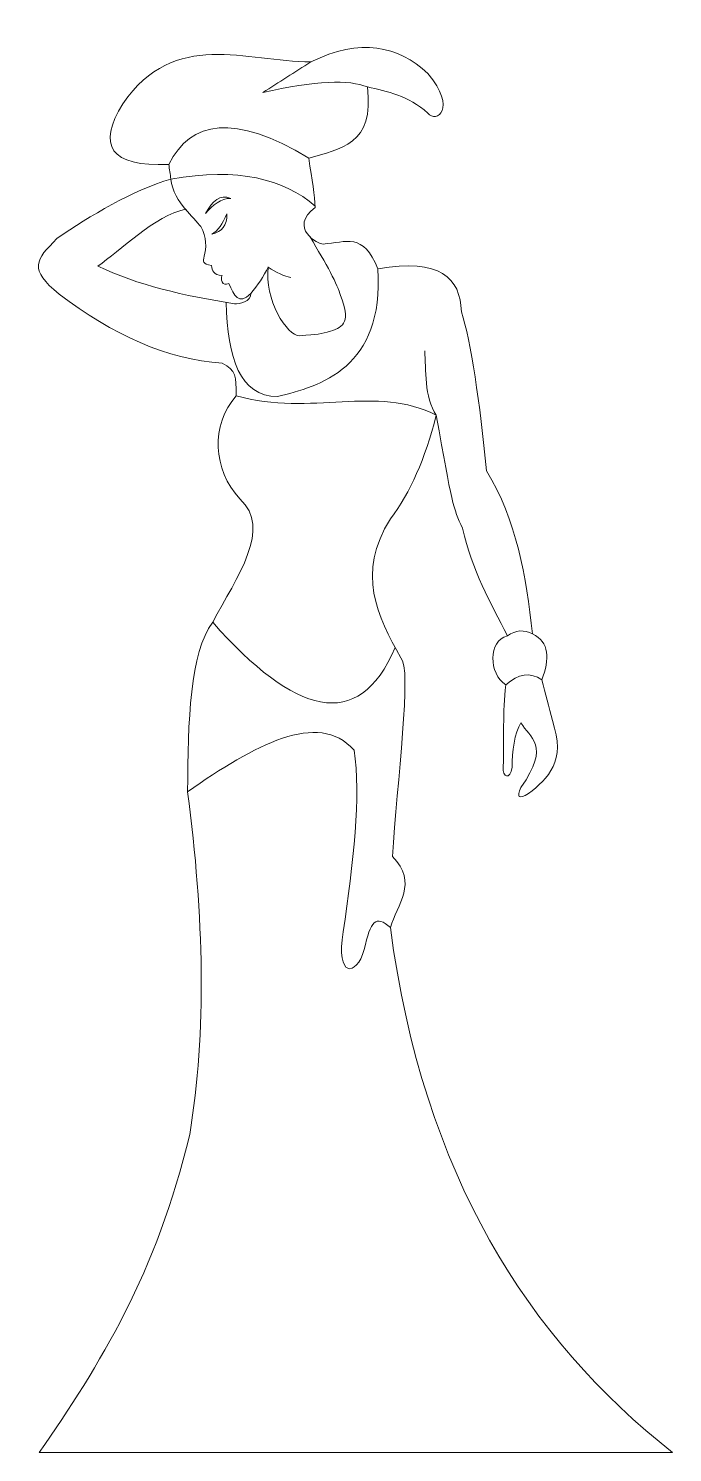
# Model space of a CAD drawing. Header units: centimetres. Extents: x -3.7 to 1, y 0.2 to 10.4.
import ezdxf

# ---------------------------------------------------------------- set-up
doc = ezdxf.new("R2010")
doc.units = ezdxf.units.CM
doc.header["$MEASUREMENT"] = 0
doc.layers.add('Layer 1', color=7, linetype='Continuous')

msp = doc.modelspace()

# ---------------------------------------------------------------- linework, layer by layer
at = {"layer": 'Layer 1', "color": 250, "lineweight": 9}
msp.add_open_spline([(-1.65554, 9.51727), (-1.43351, 9.58369), (-1.1812, 9.61206), (-1.23584, 10.0269), (-1.23584, 10.0269), (-1.09091, 9.9958), (-0.94605, 9.96618), (-0.80115, 9.83952), (-0.80115, 9.83952), (-0.74292, 9.76333), (-0.5889, 9.86875), (-0.80115, 10.12434), (-0.80115, 10.12434), (-1.01696, 10.32325), (-1.28592, 10.37977), (-1.64055, 10.20679), (-1.64055, 10.20679), (-2.1079, 10.20839), (-2.61634, 10.44636), (-2.98959, 9.90698), (-2.98959, 9.90698), (-3.1742, 9.60756), (-3.08326, 9.45273), (-2.65983, 9.47229), (-2.65983, 9.47229), (-2.65483, 9.43733), (-2.64983, 9.40234), (-2.64483, 9.36738), (-2.64483, 9.36738), (-2.91714, 9.28571), (-3.22765, 9.10394), (-3.46175, 8.94018), (-3.46175, 8.94018), (-3.61467, 8.78956), (-3.66606, 8.72022), (-3.44676, 8.54296), (-3.44676, 8.54296), (-3.06179, 8.24984), (-2.67252, 8.07233), (-2.2776, 8.04832), (-2.2776, 8.04832), (-2.17614, 7.99287), (-2.17786, 7.95682), (-2.17643, 7.81341), (-2.17643, 7.81341), (-2.36175, 7.60357), (-2.34364, 7.28388), (-2.15018, 7.07401), (-2.15018, 7.07401), (-1.91519, 6.86384), (-2.17161, 6.51505), (-2.34505, 6.18964), (-2.34505, 6.18964), (-2.50781, 5.97131), (-2.52263, 5.48476), (-2.52492, 4.9755), (-2.52492, 4.9755), (-2.40751, 4.08114), (-2.3875, 3.25172), (-2.50993, 2.51725), (-2.50993, 2.51725), (-2.74427, 1.53208), (-3.15418, 0.86289), (-3.58917, 0.23887), (-3.58917, 0.23887), (-2.07525, 0.23887), (-0.56133, 0.23887), (0.9526, 0.23887), (0.9526, 0.23887), (-0.08418, 1.05827), (-0.83368, 2.22242), (-1.07096, 4.0012), (-1.07096, 4.0012), (-1.02171, 4.16663), (-0.86937, 4.32181), (-1.05597, 4.51085), (-1.05597, 4.51085), (-1.02336, 5.03568), (-0.91383, 5.87031), (-0.99601, 5.93481), (-0.99601, 5.93481), (-1.16283, 6.23592), (-1.31675, 6.53992), (-1.07096, 6.93161), (-1.07096, 6.93161), (-0.92536, 7.12575), (-0.82459, 7.35383), (-0.74131, 7.67341), (-0.74131, 7.67341), (-0.62904, 7.04043), (-0.62166, 7.0081), (-0.55382, 6.86414), (-0.55382, 6.86414), (-0.48488, 6.56071), (-0.3529, 6.33285), (-0.23156, 6.09221), (-0.23156, 6.09221), (-0.37099, 6.05691), (-0.36676, 5.82077), (-0.24279, 5.74089), (-0.24279, 5.74089), (-0.26659, 5.54708), (-0.2553, 5.35054), (-0.26154, 5.15538), (-0.26154, 5.15538), (-0.26803, 5.076), (-0.21302, 5.0568), (-0.19783, 5.15162), (-0.19783, 5.15162), (-0.19783, 5.25903), (-0.18062, 5.39806), (-0.13412, 5.47017), (-0.13412, 5.47017), (-0.07352, 5.35886), (0.0822, 5.31611), (-0.13412, 5.00549), (-0.13412, 5.00549), (-0.1682, 4.93385), (-0.15021, 4.91923), (-0.08014, 4.96164), (-0.08014, 4.96164), (0.05982, 5.07386), (0.19226, 5.19177), (0.09071, 5.48514), (0.09071, 5.48514), (0.06573, 5.58256), (0.04075, 5.68001), (0.01576, 5.77742), (0.01576, 5.77742), (0.0718, 5.92662), (0.07174, 6.04774), (-0.05168, 6.1072), (-0.05168, 6.1072), (-0.0978, 6.51943), (-0.16519, 6.92419), (-0.38145, 7.27636), (-0.38145, 7.27636), (-0.4288, 7.76159), (-0.49287, 8.20544), (-0.56133, 8.41556), (-0.56133, 8.41556), (-0.56878, 8.65792), (-0.71365, 8.80032), (-1.16089, 8.72285), (-1.16089, 8.72285), (-1.26283, 8.98812), (-1.38795, 8.9131), (-1.55383, 8.90128), (-1.55383, 8.90128), (-1.58717, 8.89733), (-1.80508, 9.01667), (-1.60982, 9.16408), (-1.60982, 9.16408), (-1.61305, 9.24783), (-1.63345, 9.36046), (-1.65554, 9.51727)], degree=3, knots=[0, 0, 0, 0, 0.025, 0.025, 0.025, 0.025, 0.05, 0.05, 0.05, 0.05, 0.075, 0.075, 0.075, 0.075, 0.1, 0.1, 0.1, 0.1, 0.125, 0.125, 0.125, 0.125, 0.15, 0.15, 0.15, 0.15, 0.175, 0.175, 0.175, 0.175, 0.2, 0.2, 0.2, 0.2, 0.225, 0.225, 0.225, 0.225, 0.25, 0.25, 0.25, 0.25, 0.275, 0.275, 0.275, 0.275, 0.3, 0.3, 0.3, 0.3, 0.325, 0.325, 0.325, 0.325, 0.35, 0.35, 0.35, 0.35, 0.375, 0.375, 0.375, 0.375, 0.4, 0.4, 0.4, 0.4, 0.425, 0.425, 0.425, 0.425, 0.45, 0.45, 0.45, 0.45, 0.475, 0.475, 0.475, 0.475, 0.5, 0.5, 0.5, 0.5, 0.525, 0.525, 0.525, 0.525, 0.55, 0.55, 0.55, 0.55, 0.575, 0.575, 0.575, 0.575, 0.6, 0.6, 0.6, 0.6, 0.625, 0.625, 0.625, 0.625, 0.65, 0.65, 0.65, 0.65, 0.675, 0.675, 0.675, 0.675, 0.7, 0.7, 0.7, 0.7, 0.725, 0.725, 0.725, 0.725, 0.75, 0.75, 0.75, 0.75, 0.775, 0.775, 0.775, 0.775, 0.8, 0.8, 0.8, 0.8, 0.825, 0.825, 0.825, 0.825, 0.85, 0.85, 0.85, 0.85, 0.875, 0.875, 0.875, 0.875, 0.9, 0.9, 0.9, 0.9, 0.925, 0.925, 0.925, 0.925, 0.95, 0.95, 0.95, 0.95, 1, 1, 1, 1], dxfattribs=at)
at = {"layer": 'Layer 1', "color": 1, "lineweight": 9}
for points, knots in [([(-1.64055, 10.20679), (-1.75586, 10.13368), (-1.8712, 10.0606), (-1.98653, 9.9875), (-1.98653, 9.9875), (-1.60779, 10.07262), (-1.36539, 10.08136), (-1.23584, 10.0269)], [0, 0, 0, 0, 0.33333333, 0.33333333, 0.33333333, 0.33333333, 1, 1, 1, 1]), ([(-2.21605, 9.22843), (-2.29037, 9.25905), (-2.34833, 9.21124), (-2.39713, 9.11939), (-2.39713, 9.11939), (-2.34295, 9.18201), (-2.28516, 9.22926), (-2.21605, 9.22843)], [0, 0, 0, 0, 0.33333333, 0.33333333, 0.33333333, 0.33333333, 1, 1, 1, 1]), ([(-2.42918, 9.02628), (-2.45126, 9.05186), (-2.50669, 9.11261), (-2.54004, 9.15057), (-2.54004, 9.15057), (-2.75816, 9.10675), (-3.01329, 8.85068), (-3.16772, 8.74278), (-3.16772, 8.74278), (-2.88739, 8.60693), (-2.54847, 8.5297), (-2.18838, 8.47364), (-2.18838, 8.47364), (-2.15723, 8.46535), (-2.06534, 8.49204), (-2.07252, 8.54574), (-2.07252, 8.54574), (-2.16238, 8.45953), (-2.18914, 8.53345), (-2.22857, 8.61838), (-2.22857, 8.61838), (-2.27566, 8.59271), (-2.29254, 8.65369), (-2.27778, 8.67562), (-2.27778, 8.67562), (-2.33711, 8.67595), (-2.34979, 8.7124), (-2.35329, 8.74676), (-2.35329, 8.74676), (-2.42029, 8.75772), (-2.41556, 8.77718), (-2.40631, 8.8132), (-2.40631, 8.8132), (-2.39107, 8.87241), (-2.38541, 8.9507), (-2.42918, 9.02628)], [0, 0, 0, 0, 0.1, 0.1, 0.1, 0.1, 0.2, 0.2, 0.2, 0.2, 0.3, 0.3, 0.3, 0.3, 0.4, 0.4, 0.4, 0.4, 0.5, 0.5, 0.5, 0.5, 0.6, 0.6, 0.6, 0.6, 0.7, 0.7, 0.7, 0.7, 0.8, 0.8, 0.8, 0.8, 1, 1, 1, 1]), ([(-2.3523, 8.97307), (-2.27814, 8.98742), (-2.24177, 9.0353), (-2.24319, 9.11675), (-2.24319, 9.11675), (-2.27321, 9.04939), (-2.30665, 8.99252), (-2.3523, 8.97307)], [0, 0, 0, 0, 0.33333333, 0.33333333, 0.33333333, 0.33333333, 1, 1, 1, 1]), ([(-1.6464, 8.95174), (-1.53157, 8.76277), (-1.44482, 8.6026), (-1.42958, 8.53345), (-1.42958, 8.53345), (-1.35585, 8.35175), (-1.40175, 8.30547), (-1.5006, 8.27554), (-1.5006, 8.27554), (-1.56886, 8.25712), (-1.59314, 8.25288), (-1.72109, 8.2443), (-1.72109, 8.2443), (-1.80996, 8.23781), (-1.97873, 8.50899), (-1.94599, 8.73671)], [0, 0, 0, 0, 0.2, 0.2, 0.2, 0.2, 0.4, 0.4, 0.4, 0.4, 0.6, 0.6, 0.6, 0.6, 1, 1, 1, 1]), ([(-2.2476, 8.48309), (-2.2389, 8.08332), (-2.14897, 7.80847), (-1.88039, 7.80849), (-1.88039, 7.80849), (-1.5757, 7.88039), (-1.11312, 8.01411), (-1.16089, 8.72285)], [0, 0, 0, 0, 0.33333333, 0.33333333, 0.33333333, 0.33333333, 1, 1, 1, 1]), ([(-2.07251, 8.54576), (-2.0223, 8.60634), (-1.97866, 8.66865), (-1.94716, 8.73639), (-1.94716, 8.73639), (-1.88695, 8.69556), (-1.8322, 8.66918), (-1.7847, 8.66195)], [0, 0, 0, 0, 0.33333333, 0.33333333, 0.33333333, 0.33333333, 1, 1, 1, 1]), ([(-2.17643, 7.81341), (-1.63255, 7.66142), (-1.1723, 7.89654), (-0.74131, 7.67341), (-0.74131, 7.67341), (-0.82962, 7.80337), (-0.81505, 8.00585), (-0.82398, 8.13583)], [0, 0, 0, 0, 0.33333333, 0.33333333, 0.33333333, 0.33333333, 1, 1, 1, 1]), ([(-2.52492, 4.9755), (-2.04425, 5.30835), (-1.59118, 5.56343), (-1.3312, 5.27434), (-1.3312, 5.27434), (-1.27744, 4.94591), (-1.34095, 4.46111), (-1.40821, 3.97121), (-1.40821, 3.97121), (-1.46566, 3.64283), (-1.31476, 3.64523), (-1.25833, 3.8438), (-1.25833, 3.8438), (-1.21394, 4.04966), (-1.17532, 4.09526), (-1.07096, 4.0012)], [0, 0, 0, 0, 0.2, 0.2, 0.2, 0.2, 0.4, 0.4, 0.4, 0.4, 0.6, 0.6, 0.6, 0.6, 1, 1, 1, 1])]:
    msp.add_open_spline(points, degree=3, knots=knots, dxfattribs=at)
for points in [[(-2.65983, 9.47229), (-2.50262, 9.78631), (-2.19153, 9.84118), (-1.65554, 9.51727)], [(-2.64483, 9.36738), (-2.16245, 9.45081), (-1.83401, 9.3685), (-1.61079, 9.17287)], [(-2.64483, 9.36738), (-2.63505, 9.27802), (-2.58981, 9.20932), (-2.53751, 9.1476)], [(-2.34505, 6.18964), (-1.75887, 5.52958), (-1.30263, 5.38921), (-1.03621, 6.0083)], [(-0.23156, 6.09221), (-0.17159, 6.1367), (-0.11164, 6.13706), (-0.05168, 6.1072)], [(0.01576, 5.77742), (-0.06795, 5.83465), (-0.15415, 5.82246), (-0.24279, 5.74089)]]:
    msp.add_open_spline(points, degree=3, dxfattribs=at)

doc.saveas('drawing.dxf')
